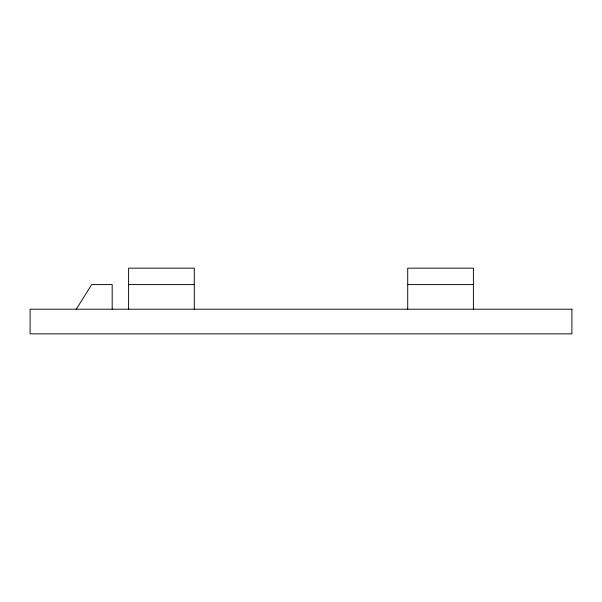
<?xml version="1.0" encoding="UTF-8"?>
<svg xmlns="http://www.w3.org/2000/svg" width="602" height="602" viewBox="0 0 602 602"><rect width="100%" height="100%" fill="white"/><g stroke="black" fill="none" stroke-linecap="round" stroke-linejoin="round"><path stroke-width="0.9" d="M76.273 309.21L91.67 284.58L112.19 284.58L112.19 309.21M128.61 284.58L194.28 284.58M407.72 284.58L473.39 284.58M473.39 309.21L473.39 268.161L407.72 268.161L407.72 309.21M194.28 309.21L194.28 268.161L128.61 268.161L128.61 309.21M571.9 309.21L30.1 309.21L30.1 333.839L571.9 333.839L571.9 309.21"/></g></svg>
